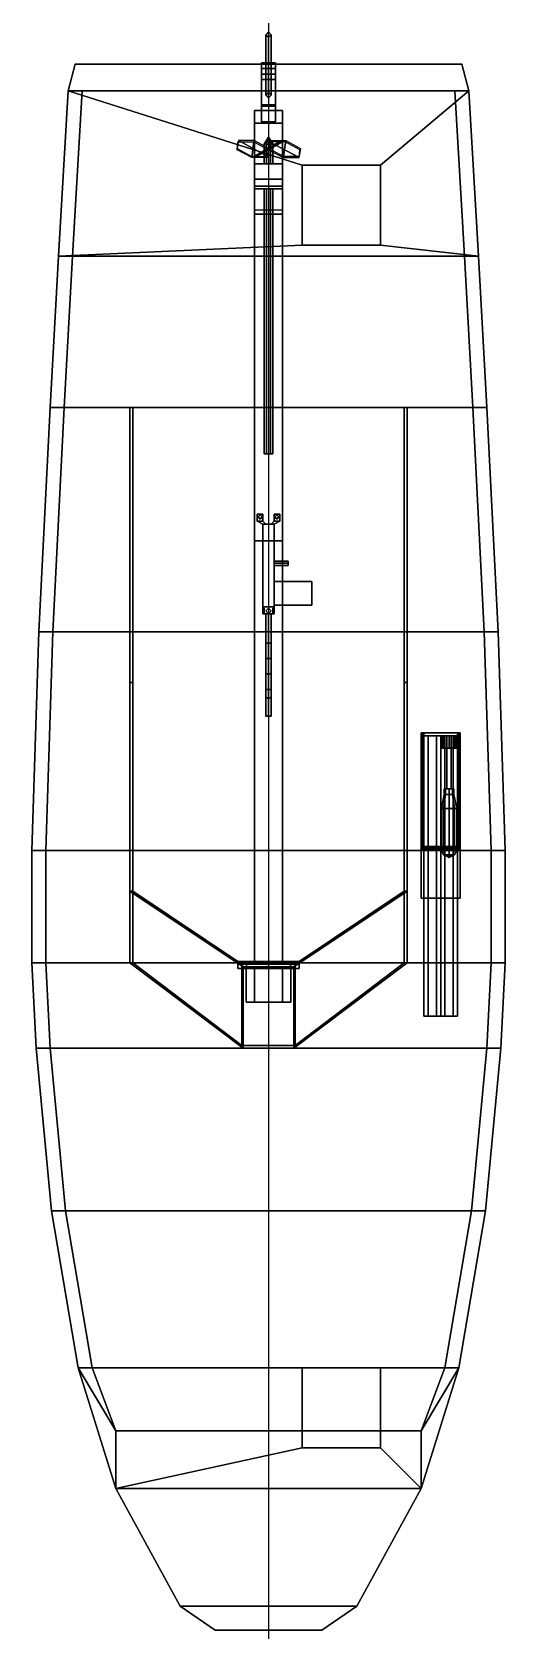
# Model space of a CAD drawing. Header units: millimetres. Extents: x -1.7 to 3, y -5.5 to 21.
# Drawn here: x -1.69 to 1.69, y -5.54 to 5.86 of the extents above.
import ezdxf

# ---------------------------------------------------------------- set-up
doc = ezdxf.new("R2010")
doc.units = ezdxf.units.MM
for name, color, linetype in [('drawing', 9, 'Continuous'), ('gun', 1, 'Continuous'), ('prop', 1, 'Continuous'), ('rocket', 1, 'Continuous'), ('sleeve', 5, 'Continuous'), ('sub_sleeve', 3, 'Continuous'), ('superstructure', 3, 'Continuous'), ('turret', 2, 'Continuous')]:
    doc.layers.add(name, color=color, linetype=linetype)

msp = doc.modelspace()

# ---------------------------------------------------------------- linework, layer by layer
for points in [[(0, 5.43, 1.21), (-0.02, 5.41, 1.21), (-0.02, 5.84, 2.44), (0, 5.86, 2.44)], [(0, 5.86, 2.44), (-0.02, 5.84, 2.44), (0, 5.82, 2.44), (0.02, 5.84, 2.44)], [(-0.02, 5.41, 1.21), (0, 5.39, 1.21), (0, 5.82, 2.44), (-0.02, 5.84, 2.44)], [(0.02, 5.41, 1.21), (0, 5.43, 1.21), (0, 5.86, 2.44), (0.02, 5.84, 2.44)], [(0, 5.39, 1.21), (0.02, 5.41, 1.21), (0.02, 5.84, 2.44), (0, 5.82, 2.44)], [(-1.43, 5.44), (-1.43, 5.44), (-1.43, 5.44, 1.21), (-1.38, 5.63, 1.21)], [(1.38, 5.63, 1.21), (1.43, 5.44), (-1.43, 5.44), (-1.38, 5.63, 1.21)], [(-1.38, 5.63, 1.21), (-1.43, 5.44, 1.21), (1.43, 5.44, 1.21), (1.38, 5.63, 1.21)], [(-0.05, 5.56, -0.58), (-0.05, 5.22, -0.58), (-0.05, 5.22, -0.25), (-0.05, 5.64, -0.25)], [(0.05, 5.64, -0.25), (0.05, 5.56, -0.58), (-0.05, 5.56, -0.58), (-0.05, 5.64, -0.25)], [(-0.05, 5.64, -0.25), (-0.05, 5.33, -0.25), (-0.05, 5.33, -0.15), (-0.05, 5.6, -0.19)], [(0.05, 5.6, -0.19), (0.05, 5.64, -0.25), (-0.05, 5.64, -0.25), (-0.05, 5.6, -0.19)], [(-0.05, 5.6, -0.19), (-0.05, 5.33, -0.15), (0.05, 5.33, -0.15), (0.05, 5.6, -0.19)], [(0.05, 5.22, -0.25), (0.05, 5.22, -0.58), (0.05, 5.56, -0.58), (0.05, 5.64, -0.25)], [(0.05, 5.33, -0.15), (0.05, 5.33, -0.25), (0.05, 5.64, -0.25), (0.05, 5.6, -0.19)], [(1.43, 5.44, 1.21), (1.43, 5.44), (1.43, 5.44), (1.38, 5.63, 1.21)], [(-0.05, 5.52, -0.64), (-0.05, 5.34, -0.71), (-0.05, 5.34, -0.58), (-0.05, 5.56, -0.58)], [(0.05, 5.56, -0.58), (0.05, 5.52, -0.64), (-0.05, 5.52, -0.64), (-0.05, 5.56, -0.58)], [(0.05, 5.52, -0.64), (0.05, 5.34, -0.71), (-0.05, 5.34, -0.71), (-0.05, 5.52, -0.64)], [(0.05, 5.34, -0.58), (0.05, 5.34, -0.71), (0.05, 5.52, -0.64), (0.05, 5.56, -0.58)], [(-1.43, 5.44, 1.21), (-1.43, 5.44), (-1.5, 4.26), (-1.5, 4.26, 1.23)], [(-1.43, 5.44), (-1.33, 5.44, -0.08), (-1.4, 4.26, -0.12), (-1.5, 4.26)], [(0.24, 4.34, 1.229), (0.24, 4.91, 1.219), (-1.43, 5.44, 1.21), (-1.5, 4.26, 1.23)], [(0.8, 4.91, 1.219), (1.43, 5.44, 1.21), (-1.43, 5.44, 1.21), (0.24, 4.91, 1.219)], [(1.43, 5.44), (1.33, 5.44, -0.08), (-1.33, 5.44, -0.08), (-1.43, 5.44)], [(-1.4, 4.26, -0.12), (-1.33, 5.44, -0.08), (1.33, 5.44, -0.08), (1.4, 4.26, -0.12)], [(1.5, 4.26, 1.23), (1.43, 5.44, 1.21), (0.8, 4.91, 1.219), (0.8, 4.34, 1.229)], [(1.4, 4.26, -0.12), (1.33, 5.44, -0.08), (1.43, 5.44), (1.5, 4.26)], [(1.5, 4.26), (1.43, 5.44), (1.43, 5.44, 1.21), (1.5, 4.26, 1.23)], [(-0.1, 5.3, -0.76), (-0.1, 4.56, -0.76), (-0.1, 4.81, -0.68), (-0.1, 5.21, -0.68)], [(0.1, 5.3, -0.76), (0.1, 4.56, -0.76), (-0.1, 4.56, -0.76), (-0.1, 5.3, -0.76)], [(0.1, 5.21, -0.68), (0.1, 5.3, -0.76), (-0.1, 5.3, -0.76), (-0.1, 5.21, -0.68)], [(0.05, 5.34, -0.58), (0.05, 5.22, -0.58), (-0.05, 5.22, -0.58), (-0.05, 5.34, -0.58)], [(-0.05, 5.34, -0.58), (-0.05, 5.34, -0.71), (0.05, 5.34, -0.71), (0.05, 5.34, -0.58)], [(-0.05, 5.33, -0.25), (-0.05, 5.22, -0.25), (0.05, 5.22, -0.25), (0.05, 5.33, -0.25)], [(-0.05, 5.33, -0.15), (-0.05, 5.33, -0.25), (0.05, 5.33, -0.25), (0.05, 5.33, -0.15)], [(0.1, 4.81, -0.68), (0.1, 4.56, -0.76), (0.1, 5.3, -0.76), (0.1, 5.21, -0.68)], [(-0.1, 5.21, -0.68), (-0.1, 4.81, -0.68), (0.1, 4.81, -0.68), (0.1, 5.21, -0.68)], [(-0.05, 5.22, -0.25), (-0.05, 5.22, -0.58), (0.05, 5.22, -0.58), (0.05, 5.22, -0.25)], [(0.1, 4.92, -0.41), (0.1, 4.76, -0.61), (-0.1, 4.76, -0.61), (-0.1, 4.92, -0.41)], [(-0.1, 4.92, -0.41), (-0.1, 4.76, -0.61), (-0.1, 4.74, -0.43), (-0.1, 4.92, -0.32)], [(0.1, 4.92, -0.32), (0.1, 4.92, -0.41), (-0.1, 4.92, -0.41), (-0.1, 4.92, -0.32)], [(-0.1, 4.92, -0.32), (-0.1, 4.74, -0.43), (-0.1, 4.74, -0.28), (-0.1, 4.811, -0.101)], [(0.1, 4.811, -0.101), (0.1, 4.92, -0.32), (-0.1, 4.92, -0.32), (-0.1, 4.811, -0.101)], [(0.1, 4.74, -0.43), (0.1, 4.76, -0.61), (0.1, 4.92, -0.41), (0.1, 4.92, -0.32)], [(0.1, 4.74, -0.28), (0.1, 4.74, -0.43), (0.1, 4.92, -0.32), (0.1, 4.811, -0.101)], [(-0.1, 4.811, -0.101), (-0.1, 4.74, -0.28), (-0.1, 4.588, -0.109), (-0.1, 4.811, -0.101)], [(-0.1, 4.81, -0.68), (-0.1, 4.81, -0.68), (-0.1, 4.56, -0.76), (-0.1, 4.76, -0.61)], [(0.1, 4.76, -0.61), (0.1, 4.81, -0.68), (-0.1, 4.81, -0.68), (-0.1, 4.76, -0.61)], [(0.1, 4.588, -0.109), (0.1, 4.74, -0.28), (0.1, 4.811, -0.101)], [(0.1, 4.56, -0.76), (0.1, 4.81, -0.68), (0.1, 4.81, -0.68), (0.1, 4.76, -0.61)], [(-0.1, 4.76, -0.61), (-0.1, 4.56, -0.76), (-0.1, 4.56, -0.61), (-0.1, 4.74, -0.43)], [(-0.1, 4.74, -0.43), (-0.1, 4.56, -0.61), (0.1, 4.56, -0.61), (0.1, 4.74, -0.43)], [(-0.1, 4.74, -0.28), (-0.1, 4.74, -0.43), (0.1, 4.74, -0.43), (0.1, 4.74, -0.28)], [(-0.1, 4.588, -0.109), (-0.1, 4.74, -0.28), (0.1, 4.74, -0.28), (0.1, 4.588, -0.109)], [(-0.015, 4.74, -0.334), (-0.03, 4.74, -0.36), (-0.03, 2.85, -0.22), (-0.015, 2.85, -0.194)], [(-0.03, 4.74, -0.36), (-0.015, 4.74, -0.386), (-0.015, 2.85, -0.246), (-0.03, 2.85, -0.22)], [(0.015, 4.74, -0.334), (-0.015, 4.74, -0.334), (-0.015, 2.85, -0.194), (0.015, 2.85, -0.194)], [(-0.015, 4.74, -0.386), (0.015, 4.74, -0.386), (0.015, 2.85, -0.246), (-0.015, 2.85, -0.246)], [(0.03, 4.74, -0.36), (0.015, 4.74, -0.334), (0.015, 2.85, -0.194), (0.03, 2.85, -0.22)], [(0.015, 4.74, -0.386), (0.03, 4.74, -0.36), (0.03, 2.85, -0.22), (0.015, 2.85, -0.246)], [(0.1, 4.56, -0.61), (0.1, 4.56, -0.76), (0.1, 4.76, -0.61), (0.1, 4.74, -0.43)], [(-0.1, 4.56, -0.76), (-0.1, -0.78, -0.62), (-0.1, 0.02, -0.57), (-0.1, 4.56, -0.61)], [(0.1, 4.56, -0.76), (0.1, -0.78, -0.62), (-0.1, -0.78, -0.62), (-0.1, 4.56, -0.76)], [(-0.1, 4.56, -0.61), (-0.1, 0.02, -0.57), (-0.1, 1.58, -0.43), (-0.1, 4.56, -0.61)], [(-0.1, 4.56, -0.61), (-0.1, 1.58, -0.43), (-0.1, 2.23, -0.41), (-0.1, 4.56, -0.61)], [(-0.1, 4.56, -0.61), (-0.1, 2.23, -0.41), (0.1, 2.23, -0.41), (0.1, 4.56, -0.61)], [(0.1, 0.02, -0.57), (0.1, -0.78, -0.62), (0.1, 4.56, -0.76), (0.1, 4.56, -0.61)], [(0.1, 1.58, -0.43), (0.1, 0.02, -0.57), (0.1, 4.56, -0.61)], [(0.1, 2.23, -0.41), (0.1, 1.58, -0.43), (0.1, 4.56, -0.61)], [(1.5, 4.26, 1.23), (0.8, 4.34, 1.229), (0.24, 4.34, 1.229), (-1.5, 4.26, 1.23)], [(-1.5, 4.26, 1.23), (-1.56, 3.18, 1.26), (1.56, 3.18, 1.26), (1.5, 4.26, 1.23)], [(-1.5, 4.26), (-1.56, 3.18), (-1.56, 3.18, 1.26), (-1.5, 4.26, 1.23)], [(-1.4, 4.26, -0.12), (-1.46, 3.18, -0.21), (-1.56, 3.18), (-1.5, 4.26)], [(1.4, 4.26, -0.12), (1.46, 3.18, -0.21), (-1.46, 3.18, -0.21), (-1.4, 4.26, -0.12)], [(1.56, 3.18), (1.46, 3.18, -0.21), (1.4, 4.26, -0.12), (1.5, 4.26)], [(1.56, 3.18, 1.26), (1.56, 3.18), (1.5, 4.26), (1.5, 4.26, 1.23)], [(-0.99, 1.58, 1.26), (-0.99, 3.18, 1.26), (-1.56, 3.18, 1.26), (-1.64, 1.58, 1.26)], [(-1.56, 3.18, 1.26), (-1.56, 3.18), (-1.64, 1.58), (-1.64, 1.58, 1.26)], [(-1.56, 3.18), (-1.46, 3.18, -0.21), (-1.54, 1.58, -0.43), (-1.64, 1.58)], [(-1.54, 1.58, -0.43), (-1.46, 3.18, -0.21), (1.46, 3.18, -0.21), (1.54, 1.58, -0.43)], [(1.64, 1.58, 1.26), (1.56, 3.18, 1.26), (0.99, 3.18, 1.26), (0.99, 1.58, 1.26)], [(1.54, 1.58, -0.43), (1.46, 3.18, -0.21), (1.56, 3.18), (1.64, 1.58)], [(1.64, 1.58), (1.56, 3.18), (1.56, 3.18, 1.26), (1.64, 1.58, 1.26)], [(-0.1, 2.23, -0.41), (-0.1, 1.58, -0.43), (-0.1, 2.23, -0.341), (-0.1, 2.23, -0.41)], [(-0.1, 2.23, -0.41), (-0.1, 2.23, -0.341), (0.1, 2.23, -0.341), (0.1, 2.23, -0.41)], [(0.1, 2.23, -0.341), (0.1, 1.58, -0.43), (0.1, 2.23, -0.41)], [(0, 1.75, 0.28), (-0.02, 1.73, 0.28), (-0.02, 1.73, 1.67), (0, 1.75, 1.67)], [(-0.02, 1.73, 0.28), (0, 1.71, 0.28), (0, 1.71, 1.67), (-0.02, 1.73, 1.67)], [(0.02, 1.73, 0.28), (0, 1.75, 0.28), (0, 1.75, 1.67), (0.02, 1.73, 1.67)], [(0, 1.71, 0.28), (0.02, 1.73, 0.28), (0.02, 1.73, 1.67), (0, 1.71, 1.67)], [(-1.64, 1.58, 1.26), (-1.69, 0.02, 1.26), (-0.99, 0.02, 1.26), (-0.99, 1.58, 1.26)], [(-1.64, 1.58), (-1.69, 0.02), (-1.69, 0.02, 1.26), (-1.64, 1.58, 1.26)], [(-1.54, 1.58, -0.43), (-1.59, 0.02, -0.57), (-1.69, 0.02), (-1.64, 1.58)], [(-1.59, 0.02, -0.57), (-1.54, 1.58, -0.43), (1.54, 1.58, -0.43), (1.59, 0.02, -0.57)], [(0.99, 1.58, 1.26), (0.99, 0.02, 1.26), (1.69, 0.02, 1.26), (1.64, 1.58, 1.26)], [(1.69, 0.02), (1.59, 0.02, -0.57), (1.54, 1.58, -0.43), (1.64, 1.58)], [(1.69, 0.02, 1.26), (1.69, 0.02), (1.64, 1.58), (1.64, 1.58, 1.26)], [(-0.99, -0.78, 1.28), (-0.99, 0.02, 1.26), (-1.69, 0.02, 1.26), (-1.69, -0.78, 1.28)], [(-1.69, 0.02, 1.26), (-1.69, 0.02), (-1.69, -0.78), (-1.69, -0.78, 1.28)], [(-1.69, 0.02), (-1.59, 0.02, -0.57), (-1.59, -0.78, -0.62), (-1.69, -0.78)], [(-1.59, -0.78, -0.62), (-1.59, 0.02, -0.57), (1.59, 0.02, -0.57), (1.59, -0.78, -0.62)], [(1.69, -0.78, 1.28), (1.69, 0.02, 1.26), (0.99, 0.02, 1.26), (0.99, -0.78, 1.28)], [(1.59, -0.78, -0.62), (1.59, 0.02, -0.57), (1.69, 0.02), (1.69, -0.78)], [(1.69, -0.78), (1.69, 0.02), (1.69, 0.02, 1.26), (1.69, -0.78, 1.28)], [(-1.69, -0.78, 1.28), (-1.69, -0.78), (-1.66, -1.39), (-1.66, -1.39, 1.3)], [(-0.18, -1.39, 1.3), (-0.99, -0.78, 1.28), (-1.69, -0.78, 1.28), (-1.66, -1.39, 1.3)], [(-1.69, -0.78), (-1.59, -0.78, -0.62), (-1.56, -1.39, -0.62), (-1.66, -1.39)], [(-1.56, -1.39, -0.62), (-1.59, -0.78, -0.62), (1.59, -0.78, -0.62), (1.56, -1.39, -0.62)], [(1.66, -1.39, 1.3), (1.69, -0.78, 1.28), (0.99, -0.78, 1.28), (0.18, -1.39, 1.3)], [(1.56, -1.39, -0.62), (1.59, -0.78, -0.62), (1.69, -0.78), (1.66, -1.39)], [(1.66, -1.39), (1.69, -0.78), (1.69, -0.78, 1.28), (1.66, -1.39, 1.3)], [(-1.66, -1.39, 1.3), (-1.55, -2.55, 1.29), (1.55, -2.55, 1.29), (1.66, -1.39, 1.3)], [(-1.66, -1.39), (-1.55, -2.55), (-1.55, -2.55, 1.29), (-1.66, -1.39, 1.3)], [(-1.56, -1.39, -0.62), (-1.45, -2.55, -0.53), (-1.55, -2.55), (-1.66, -1.39)], [(1.56, -1.39, -0.62), (1.45, -2.55, -0.53), (-1.45, -2.55, -0.53), (-1.56, -1.39, -0.62)], [(1.55, -2.55), (1.45, -2.55, -0.53), (1.56, -1.39, -0.62), (1.66, -1.39)], [(1.55, -2.55, 1.29), (1.55, -2.55), (1.66, -1.39), (1.66, -1.39, 1.3)], [(1.36, -3.67, 1.28), (1.55, -2.55, 1.29), (-1.55, -2.55, 1.29), (-1.36, -3.67, 1.28)], [(-1.55, -2.55, 1.29), (-1.55, -2.55), (-1.36, -3.67), (-1.36, -3.67, 1.28)], [(-1.55, -2.55), (-1.45, -2.55, -0.53), (-1.26, -3.67, -0.23), (-1.36, -3.67)], [(-1.26, -3.67, -0.23), (-1.45, -2.55, -0.53), (1.45, -2.55, -0.53), (1.26, -3.67, -0.23)], [(1.26, -3.67, -0.23), (1.45, -2.55, -0.53), (1.55, -2.55), (1.36, -3.67)], [(1.36, -3.67), (1.55, -2.55), (1.55, -2.55, 1.29), (1.36, -3.67, 1.28)], [(-1.36, -3.67), (-1.09, -4.12), (-1.09, -4.53, 1.27), (-1.36, -3.67, 1.28)], [(-1.26, -3.67, -0.23), (-1.09, -4.12), (-1.09, -4.12), (-1.36, -3.67)], [(-1.36, -3.67, 1.28), (-1.09, -4.53, 1.27), (0.24, -4.24, 1.273), (0.24, -3.67, 1.28)], [(1.26, -3.67, -0.23), (1.09, -4.12), (-1.09, -4.12), (-1.26, -3.67, -0.23)], [(0.8, -3.67, 1.28), (0.8, -4.24, 1.273), (1.09, -4.53, 1.27), (1.36, -3.67, 1.28)], [(1.09, -4.53, 1.27), (1.09, -4.12), (1.36, -3.67), (1.36, -3.67, 1.28)], [(1.09, -4.12), (1.09, -4.12), (1.26, -3.67, -0.23), (1.36, -3.67)], [(1.09, -4.12), (1.09, -4.53, 0.22), (-1.09, -4.53, 0.22), (-1.09, -4.12)], [(-1.09, -4.12), (-1.09, -4.53, 0.22), (-1.09, -4.53, 1.27)], [(1.09, -4.53, 1.27), (1.09, -4.53, 1.27), (1.09, -4.53, 0.22), (1.09, -4.12)], [(0.24, -4.24, 1.273), (-1.09, -4.53, 1.27), (1.09, -4.53, 1.27), (0.8, -4.24, 1.273)], [(-0.63, -5.37, 0.74), (-1.09, -4.53, 0.22), (1.09, -4.53, 0.22), (0.63, -5.37, 0.74)], [(0.63, -5.37, 1.26), (1.09, -4.53, 1.27), (-1.09, -4.53, 1.27), (-0.63, -5.37, 1.26)], [(-1.09, -4.53, 1.27), (-1.09, -4.53, 0.22), (-0.63, -5.37, 0.74), (-0.63, -5.37, 1.26)], [(0.63, -5.37, 0.74), (1.09, -4.53, 0.22), (1.09, -4.53, 1.27), (0.63, -5.37, 1.26)], [(0.63, -5.37, 0.74), (0.38, -5.54, 0.93), (-0.38, -5.54, 0.93), (-0.63, -5.37, 0.74)], [(-0.63, -5.37, 1.26), (-0.38, -5.54, 1.26), (0.38, -5.54, 1.26), (0.63, -5.37, 1.26)], [(-0.63, -5.37, 0.74), (-0.38, -5.54, 0.93), (-0.38, -5.54, 1.26), (-0.63, -5.37, 1.26)], [(0.38, -5.54, 1.26), (0.38, -5.54, 0.93), (0.63, -5.37, 0.74), (0.63, -5.37, 1.26)], [(-0.38, -5.54, 1.26), (-0.38, -5.54, 0.93), (0.38, -5.54, 0.93), (0.38, -5.54, 1.26)]]:
    msp.add_3dface(points)
at = {"layer": 'drawing'}
msp.add_xline((0, 5.6, -3.41), (0, -1), dxfattribs=at)
at = {"layer": 'gun'}
for points in [[(-0.08, 2.42, 1.78), (-0.08, 2.37, 1.78), (-0.08, 2.37, 1.79), (-0.08, 2.42, 1.79)], [(-0.08, 2.37, 1.79), (-0.04, 2.37, 1.79), (-0.04, 2.42, 1.79), (-0.08, 2.42, 1.79)], [(-0.08, 2.42, 1.79), (-0.04, 2.42, 1.79), (-0.04, 2.42, 1.78), (-0.08, 2.42, 1.78)], [(-0.04, 2.42, 1.78), (-0.04, 2.37, 1.78), (-0.08, 2.37, 1.78), (-0.08, 2.42, 1.78)], [(-0.08, 2.37, 1.67), (-0.04, 2.37, 1.67), (-0.04, 2.42, 1.67), (-0.08, 2.42, 1.67)], [(-0.08, 2.42, 1.66), (-0.08, 2.37, 1.66), (-0.08, 2.37, 1.67), (-0.08, 2.42, 1.67)], [(-0.08, 2.42, 1.67), (-0.04, 2.42, 1.67), (-0.04, 2.42, 1.66), (-0.08, 2.42, 1.66)], [(-0.04, 2.42, 1.66), (-0.04, 2.37, 1.66), (-0.08, 2.37, 1.66), (-0.08, 2.42, 1.66)], [(-0.06, 2.415, 1.67), (-0.075, 2.4, 1.67), (-0.075, 2.4, 1.78), (-0.06, 2.415, 1.78)], [(-0.075, 2.4, 1.67), (-0.06, 2.385, 1.67), (-0.06, 2.385, 1.78), (-0.075, 2.4, 1.78)], [(-0.045, 2.4, 1.67), (-0.06, 2.415, 1.67), (-0.06, 2.415, 1.78), (-0.045, 2.4, 1.78)], [(-0.06, 2.385, 1.67), (-0.045, 2.4, 1.67), (-0.045, 2.4, 1.78), (-0.06, 2.385, 1.78)], [(-0.04, 2.42, 1.79), (-0.04, 2.37, 1.79), (-0.04, 2.37, 1.78), (-0.04, 2.42, 1.78)], [(-0.04, 2.42, 1.67), (-0.04, 2.37, 1.67), (-0.04, 2.37, 1.66), (-0.04, 2.42, 1.66)], [(0.04, 2.37, 1.79), (0.08, 2.37, 1.79), (0.08, 2.42, 1.79), (0.04, 2.42, 1.79)], [(0.04, 2.42, 1.79), (0.08, 2.42, 1.79), (0.08, 2.42, 1.78), (0.04, 2.42, 1.78)], [(0.08, 2.42, 1.78), (0.08, 2.37, 1.78), (0.04, 2.37, 1.78), (0.04, 2.42, 1.78)], [(0.04, 2.42, 1.78), (0.04, 2.37, 1.78), (0.04, 2.37, 1.79), (0.04, 2.42, 1.79)], [(0.04, 2.42, 1.66), (0.04, 2.37, 1.66), (0.04, 2.37, 1.67), (0.04, 2.42, 1.67)], [(0.04, 2.37, 1.67), (0.08, 2.37, 1.67), (0.08, 2.42, 1.67), (0.04, 2.42, 1.67)], [(0.04, 2.42, 1.67), (0.08, 2.42, 1.67), (0.08, 2.42, 1.66), (0.04, 2.42, 1.66)], [(0.08, 2.42, 1.66), (0.08, 2.37, 1.66), (0.04, 2.37, 1.66), (0.04, 2.42, 1.66)], [(0.06, 2.415, 1.67), (0.045, 2.4, 1.67), (0.045, 2.4, 1.78), (0.06, 2.415, 1.78)], [(0.045, 2.4, 1.67), (0.06, 2.385, 1.67), (0.06, 2.385, 1.78), (0.045, 2.4, 1.78)], [(0.075, 2.4, 1.67), (0.06, 2.415, 1.67), (0.06, 2.415, 1.78), (0.075, 2.4, 1.78)], [(0.06, 2.385, 1.67), (0.075, 2.4, 1.67), (0.075, 2.4, 1.78), (0.06, 2.385, 1.78)], [(0.08, 2.42, 1.79), (0.08, 2.37, 1.79), (0.08, 2.37, 1.78), (0.08, 2.42, 1.78)], [(0.08, 2.42, 1.67), (0.08, 2.37, 1.67), (0.08, 2.37, 1.66), (0.08, 2.42, 1.66)], [(-0.08, 2.37, 1.78), (-0.04, 2.35, 1.78), (-0.04, 2.35, 1.79), (-0.08, 2.37, 1.79)], [(-0.04, 2.35, 1.79), (-0.02, 2.35, 1.79), (-0.04, 2.37, 1.79), (-0.08, 2.37, 1.79)], [(-0.04, 2.37, 1.78), (-0.02, 2.35, 1.78), (-0.04, 2.35, 1.78), (-0.08, 2.37, 1.78)], [(-0.04, 2.35, 1.67), (-0.02, 2.35, 1.67), (-0.04, 2.37, 1.67), (-0.08, 2.37, 1.67)], [(-0.08, 2.37, 1.66), (-0.04, 2.35, 1.66), (-0.04, 2.35, 1.67), (-0.08, 2.37, 1.67)], [(-0.04, 2.37, 1.66), (-0.02, 2.35, 1.66), (-0.04, 2.35, 1.66), (-0.08, 2.37, 1.66)], [(-0.04, 2.37, 1.79), (-0.02, 2.35, 1.79), (-0.02, 2.35, 1.78), (-0.04, 2.37, 1.78)], [(-0.04, 2.37, 1.67), (-0.02, 2.35, 1.67), (-0.02, 2.35, 1.66), (-0.04, 2.37, 1.66)], [(0.04, 2.35, 1.66), (0.04, 1.76, 1.66), (-0.04, 1.76, 1.66), (-0.04, 2.35, 1.66)], [(-0.04, 1.76, 1.79), (0.04, 1.76, 1.79), (0.04, 2.35, 1.79), (-0.04, 2.35, 1.79)], [(-0.04, 2.35, 1.79), (0.04, 2.35, 1.79), (0.04, 2.35, 1.66), (-0.04, 2.35, 1.66)], [(-0.04, 2.35, 1.66), (-0.04, 1.76, 1.66), (-0.04, 1.76, 1.79), (-0.04, 2.35, 1.79)], [(0.04, 2.35, 1.78), (0.02, 2.35, 1.78), (0.04, 2.37, 1.78), (0.08, 2.37, 1.78)], [(0.04, 2.37, 1.79), (0.02, 2.35, 1.79), (0.04, 2.35, 1.79), (0.08, 2.37, 1.79)], [(0.04, 2.37, 1.78), (0.02, 2.35, 1.78), (0.02, 2.35, 1.79), (0.04, 2.37, 1.79)], [(0.04, 2.37, 1.67), (0.02, 2.35, 1.67), (0.04, 2.35, 1.67), (0.08, 2.37, 1.67)], [(0.04, 2.37, 1.66), (0.02, 2.35, 1.66), (0.02, 2.35, 1.67), (0.04, 2.37, 1.67)], [(0.04, 2.35, 1.66), (0.02, 2.35, 1.66), (0.04, 2.37, 1.66), (0.08, 2.37, 1.66)], [(0.08, 2.37, 1.79), (0.04, 2.35, 1.79), (0.04, 2.35, 1.78), (0.08, 2.37, 1.78)], [(0.08, 2.37, 1.67), (0.04, 2.35, 1.67), (0.04, 2.35, 1.66), (0.08, 2.37, 1.66)], [(0.04, 2.35, 1.79), (0.04, 1.76, 1.79), (0.04, 1.76, 1.66), (0.04, 2.35, 1.66)], [(0.14, 2.07, 1.785), (0.14, 2.085, 1.77), (0.04, 2.085, 1.77), (0.04, 2.07, 1.785)], [(0.14, 2.085, 1.77), (0.14, 2.07, 1.755), (0.04, 2.07, 1.755), (0.04, 2.085, 1.77)], [(0.14, 2.055, 1.77), (0.14, 2.07, 1.785), (0.04, 2.07, 1.785), (0.04, 2.055, 1.77)], [(0.14, 2.07, 1.755), (0.14, 2.055, 1.77), (0.04, 2.055, 1.77), (0.04, 2.07, 1.755)], [(0.14, 2.055, 1.77), (0.14, 2.07, 1.755), (0.14, 2.085, 1.77), (0.14, 2.07, 1.785)], [(0.04, 1.94, 1.48), (0.04, 1.77, 1.48), (0.04, 1.77, 1.81), (0.04, 1.94, 1.81)], [(0.31, 1.94, 1.81), (0.31, 1.94, 1.48), (0.04, 1.94, 1.48), (0.04, 1.94, 1.81)], [(0.31, 1.94, 1.48), (0.31, 1.77, 1.48), (0.04, 1.77, 1.48), (0.04, 1.94, 1.48)], [(0.04, 1.94, 1.81), (0.04, 1.77, 1.81), (0.31, 1.77, 1.81), (0.31, 1.94, 1.81)], [(0.31, 1.77, 1.81), (0.31, 1.77, 1.48), (0.31, 1.94, 1.48), (0.31, 1.94, 1.81)], [(-0.04, 1.76, 1.66), (0.04, 1.76, 1.66), (0.04, 1.76, 1.79), (-0.04, 1.76, 1.79)], [(-0.04, 1.76, 1.68), (-0.04, 1.71, 1.68), (-0.04, 1.71, 1.76), (-0.04, 1.76, 1.76)], [(0.04, 1.76, 1.68), (0.04, 1.71, 1.68), (-0.04, 1.71, 1.68), (-0.04, 1.76, 1.68)], [(-0.04, 1.71, 1.76), (0.04, 1.71, 1.76), (0.04, 1.76, 1.76), (-0.04, 1.76, 1.76)], [(-0.04, 1.75, 1.68), (-0.03, 1.75, 1.68), (-0.03, 1.73, 1.65), (-0.04, 1.73, 1.65)], [(-0.04, 1.73, 1.65), (-0.04, 1.71, 1.65), (-0.04, 1.71, 1.68), (-0.04, 1.75, 1.68)], [(-0.03, 1.73, 1.65), (-0.03, 1.71, 1.65), (-0.04, 1.71, 1.65), (-0.04, 1.73, 1.65)], [(-0.04, 1.71, 1.68), (0.04, 1.71, 1.68), (0.04, 1.71, 1.76), (-0.04, 1.71, 1.76)], [(-0.04, 1.71, 1.65), (-0.03, 1.71, 1.65), (-0.03, 1.71, 1.68), (-0.04, 1.71, 1.68)], [(-0.03, 1.75, 1.68), (-0.03, 1.71, 1.68), (-0.03, 1.71, 1.65), (-0.03, 1.73, 1.65)], [(0, 1.71, 1.74), (-0.02, 1.71, 1.72), (-0.02, 1.5, 1.72), (0, 1.5, 1.74)], [(-0.02, 1.71, 1.72), (0, 1.71, 1.7), (0, 1.5, 1.7), (-0.02, 1.5, 1.72)], [(0, 1.71, 1.7), (0.02, 1.71, 1.72), (0.02, 1.5, 1.72), (0, 1.5, 1.7)], [(0.02, 1.71, 1.72), (0, 1.71, 1.74), (0, 1.5, 1.74), (0.02, 1.5, 1.72)], [(0.03, 1.75, 1.68), (0.04, 1.75, 1.68), (0.04, 1.73, 1.65), (0.03, 1.73, 1.65)], [(0.03, 1.73, 1.65), (0.03, 1.71, 1.65), (0.03, 1.71, 1.68), (0.03, 1.75, 1.68)], [(0.04, 1.73, 1.65), (0.04, 1.71, 1.65), (0.03, 1.71, 1.65), (0.03, 1.73, 1.65)], [(0.03, 1.71, 1.65), (0.04, 1.71, 1.65), (0.04, 1.71, 1.68), (0.03, 1.71, 1.68)], [(0.04, 1.77, 1.81), (0.04, 1.77, 1.48), (0.31, 1.77, 1.48), (0.31, 1.77, 1.81)], [(0.04, 1.76, 1.76), (0.04, 1.71, 1.76), (0.04, 1.71, 1.68), (0.04, 1.76, 1.68)], [(0.04, 1.75, 1.68), (0.04, 1.71, 1.68), (0.04, 1.71, 1.65), (0.04, 1.73, 1.65)], [(0, 1.5, 1.74), (-0.02, 1.5, 1.72), (-0.02, 1.39, 1.72), (0, 1.39, 1.74)], [(-0.02, 1.5, 1.72), (0, 1.5, 1.7), (0, 1.39, 1.7), (-0.02, 1.39, 1.72)], [(0, 1.5, 1.7), (0.02, 1.5, 1.72), (0.02, 1.39, 1.72), (0, 1.39, 1.7)], [(0.02, 1.5, 1.72), (0, 1.5, 1.74), (0, 1.39, 1.74), (0.02, 1.39, 1.72)], [(0, 1.39, 1.74), (-0.02, 1.39, 1.72), (-0.02, 1.28, 1.72), (0, 1.28, 1.74)], [(-0.02, 1.39, 1.72), (0, 1.39, 1.7), (0, 1.28, 1.7), (-0.02, 1.28, 1.72)], [(0, 1.39, 1.7), (0.02, 1.39, 1.72), (0.02, 1.28, 1.72), (0, 1.28, 1.7)], [(0.02, 1.39, 1.72), (0, 1.39, 1.74), (0, 1.28, 1.74), (0.02, 1.28, 1.72)], [(0, 1.28, 1.74), (-0.02, 1.28, 1.72), (-0.02, 1.17, 1.72), (0, 1.17, 1.74)], [(-0.02, 1.28, 1.72), (0, 1.28, 1.7), (0, 1.17, 1.7), (-0.02, 1.17, 1.72)], [(0, 1.28, 1.7), (0.02, 1.28, 1.72), (0.02, 1.17, 1.72), (0, 1.17, 1.7)], [(0.02, 1.28, 1.72), (0, 1.28, 1.74), (0, 1.17, 1.74), (0.02, 1.17, 1.72)], [(0, 1.17, 1.74), (-0.02, 1.17, 1.72), (-0.02, 1.11, 1.72), (0, 1.11, 1.74)], [(-0.02, 1.17, 1.72), (0, 1.17, 1.7), (0, 1.11, 1.7), (-0.02, 1.11, 1.72)], [(0, 1.17, 1.7), (0.02, 1.17, 1.72), (0.02, 1.11, 1.72), (0, 1.11, 1.7)], [(0.02, 1.17, 1.72), (0, 1.17, 1.74), (0, 1.11, 1.74), (0.02, 1.11, 1.72)], [(0, 1.11, 1.74), (-0.02, 1.11, 1.72), (-0.02, 0.98, 1.72), (0, 0.98, 1.74)], [(-0.02, 1.11, 1.72), (0, 1.11, 1.7), (0, 0.98, 1.7), (-0.02, 0.98, 1.72)], [(0, 1.11, 1.7), (0.02, 1.11, 1.72), (0.02, 0.98, 1.72), (0, 0.98, 1.7)], [(0.02, 1.11, 1.72), (0, 1.11, 1.74), (0, 0.98, 1.74), (0.02, 0.98, 1.72)], [(0, 0.98, 1.74), (-0.02, 0.98, 1.72), (0, 0.98, 1.7), (0.02, 0.98, 1.72)]]:
    msp.add_3dface(points, dxfattribs=at)
at = {"layer": 'prop'}
for points in [[(-0.105, 5.076, -0.412), (-0.12, 4.964, -0.178), (-0.225, 5.02, -0.23), (-0.218, 5.076, -0.347)], [(-0.005, 4.972, -0.239), (-0.215, 5.085, -0.343), (-0.223, 5.029, -0.226), (-0.118, 4.972, -0.174)], [(0.002, 5.029, -0.356), (-0.103, 5.085, -0.408), (-0.215, 5.085, -0.343), (-0.005, 4.972, -0.239)], [(0, 5.02, -0.36), (-0.008, 4.964, -0.243), (-0.12, 4.964, -0.178), (-0.105, 5.076, -0.412)], [(-0.102, 4.972, -0.425), (0.093, 5.085, -0.555), (-0.005, 5.029, -0.62), (-0.102, 4.972, -0.555)], [(-0.005, 5.029, -0.36), (0.093, 5.085, -0.425), (0.093, 5.085, -0.555), (-0.102, 4.972, -0.425)], [(0, 5.02, -0.36), (-0.098, 4.964, -0.425), (-0.098, 4.964, -0.555), (0.098, 5.076, -0.425)], [(0.098, 5.076, -0.425), (-0.098, 4.964, -0.555), (0, 5.02, -0.62), (0.098, 5.076, -0.555)], [(-0.015, 5.06, -0.386), (-0.03, 5.06, -0.36), (0, 5.11, -0.36)], [(-0.03, 5.06, -0.36), (-0.015, 5.06, -0.334), (0, 5.11, -0.36)], [(-0.015, 5.06, -0.334), (-0.03, 5.06, -0.36), (-0.03, 4.92, -0.36), (-0.015, 4.92, -0.334)], [(-0.03, 5.06, -0.36), (-0.015, 5.06, -0.386), (-0.015, 4.92, -0.386), (-0.03, 4.92, -0.36)], [(0.015, 5.06, -0.386), (-0.015, 5.06, -0.386), (0, 5.11, -0.36)], [(-0.015, 5.06, -0.334), (0.015, 5.06, -0.334), (0, 5.11, -0.36)], [(0.015, 5.06, -0.334), (-0.015, 5.06, -0.334), (-0.015, 4.92, -0.334), (0.015, 4.92, -0.334)], [(-0.015, 5.06, -0.386), (0.015, 5.06, -0.386), (0.015, 4.92, -0.386), (-0.015, 4.92, -0.386)], [(0.03, 5.06, -0.36), (0.015, 5.06, -0.386), (0, 5.11, -0.36)], [(0.015, 5.06, -0.334), (0.03, 5.06, -0.36), (0, 5.11, -0.36)], [(0, 5.02, -0.36), (0.105, 4.964, -0.412), (0.218, 4.964, -0.347), (0.008, 5.076, -0.243)], [(0.002, 5.029, -0.364), (0.01, 5.085, -0.247), (0.123, 5.085, -0.182), (0.108, 4.972, -0.416)], [(0.008, 5.076, -0.243), (0.218, 4.964, -0.347), (0.225, 5.02, -0.23), (0.12, 5.076, -0.178)], [(0.03, 5.06, -0.36), (0.015, 5.06, -0.334), (0.015, 4.92, -0.334), (0.03, 4.92, -0.36)], [(0.015, 5.06, -0.386), (0.03, 5.06, -0.36), (0.03, 4.92, -0.36), (0.015, 4.92, -0.386)], [(0.108, 4.972, -0.416), (0.123, 5.085, -0.182), (0.228, 5.029, -0.234), (0.22, 4.972, -0.351)]]:
    msp.add_3dface(points, dxfattribs=at)
at = {"layer": 'rocket'}
for points in [[(1.251, 0.84, 1.409), (1.235, 0.84, 1.37), (1.235, 0.75, 1.37), (1.251, 0.75, 1.409)], [(1.235, 0.84, 1.37), (1.251, 0.84, 1.331), (1.251, 0.75, 1.331), (1.235, 0.75, 1.37)], [(1.24, 0.84, 1.37), (1.255, 0.84, 1.405), (1.255, 0.75, 1.405), (1.24, 0.75, 1.37)], [(1.255, 0.84, 1.335), (1.24, 0.84, 1.37), (1.24, 0.75, 1.37), (1.255, 0.75, 1.335)], [(1.29, 0.84, 1.425), (1.251, 0.84, 1.409), (1.251, 0.75, 1.409), (1.29, 0.75, 1.425)], [(1.251, 0.84, 1.331), (1.29, 0.84, 1.315), (1.29, 0.75, 1.315), (1.251, 0.75, 1.331)], [(1.255, 0.84, 1.405), (1.29, 0.84, 1.42), (1.29, 0.75, 1.42), (1.255, 0.75, 1.405)], [(1.29, 0.84, 1.32), (1.255, 0.84, 1.335), (1.255, 0.75, 1.335), (1.29, 0.75, 1.32)], [(1.275, 0.84, 1.396), (1.26, 0.84, 1.37), (1.26, 0.46, 1.37), (1.275, 0.46, 1.396)], [(1.26, 0.84, 1.37), (1.275, 0.84, 1.344), (1.275, 0.46, 1.344), (1.26, 0.46, 1.37)], [(1.32, 0.84, 1.37), (1.26, 0.84, 1.37), (1.275, 0.84, 1.396), (1.305, 0.84, 1.396)], [(1.305, 0.84, 1.344), (1.275, 0.84, 1.344), (1.26, 0.84, 1.37), (1.32, 0.84, 1.37)], [(1.305, 0.84, 1.396), (1.275, 0.84, 1.396), (1.275, 0.46, 1.396), (1.305, 0.46, 1.396)], [(1.275, 0.84, 1.344), (1.305, 0.84, 1.344), (1.305, 0.46, 1.344), (1.275, 0.46, 1.344)], [(1.329, 0.84, 1.409), (1.29, 0.84, 1.425), (1.29, 0.75, 1.425), (1.329, 0.75, 1.409)], [(1.29, 0.84, 1.315), (1.329, 0.84, 1.331), (1.329, 0.75, 1.331), (1.29, 0.75, 1.315)], [(1.29, 0.84, 1.42), (1.325, 0.84, 1.405), (1.325, 0.75, 1.405), (1.29, 0.75, 1.42)], [(1.325, 0.84, 1.335), (1.29, 0.84, 1.32), (1.29, 0.75, 1.32), (1.325, 0.75, 1.335)], [(1.32, 0.84, 1.37), (1.305, 0.84, 1.396), (1.305, 0.46, 1.396), (1.32, 0.46, 1.37)], [(1.305, 0.84, 1.344), (1.32, 0.84, 1.37), (1.32, 0.46, 1.37), (1.305, 0.46, 1.344)], [(1.325, 0.84, 1.405), (1.34, 0.84, 1.37), (1.34, 0.75, 1.37), (1.325, 0.75, 1.405)], [(1.34, 0.84, 1.37), (1.325, 0.84, 1.335), (1.325, 0.75, 1.335), (1.34, 0.75, 1.37)], [(1.345, 0.84, 1.37), (1.329, 0.84, 1.409), (1.329, 0.75, 1.409), (1.345, 0.75, 1.37)], [(1.329, 0.84, 1.331), (1.345, 0.84, 1.37), (1.345, 0.75, 1.37), (1.329, 0.75, 1.331)], [(1.265, 0.46, 1.395), (1.255, 0.46, 1.37), (1.255, 0.42, 1.37), (1.265, 0.42, 1.395)], [(1.255, 0.46, 1.37), (1.265, 0.46, 1.345), (1.265, 0.42, 1.345), (1.255, 0.42, 1.37)], [(1.29, 0.46, 1.405), (1.265, 0.46, 1.395), (1.265, 0.42, 1.395), (1.29, 0.42, 1.405)], [(1.265, 0.46, 1.345), (1.29, 0.46, 1.335), (1.29, 0.42, 1.335), (1.265, 0.42, 1.345)], [(1.315, 0.46, 1.395), (1.29, 0.46, 1.405), (1.29, 0.42, 1.405), (1.315, 0.42, 1.395)], [(1.29, 0.46, 1.335), (1.315, 0.46, 1.345), (1.315, 0.42, 1.345), (1.29, 0.42, 1.335)], [(1.325, 0.46, 1.37), (1.315, 0.46, 1.395), (1.315, 0.42, 1.395), (1.325, 0.42, 1.37)], [(1.315, 0.46, 1.345), (1.325, 0.46, 1.37), (1.325, 0.42, 1.37), (1.315, 0.42, 1.345)], [(1.251, 0.32, 1.331), (1.235, 0.32, 1.37), (1.255, 0.42, 1.37), (1.265, 0.42, 1.345)], [(1.235, 0.32, 1.37), (1.251, 0.32, 1.409), (1.265, 0.42, 1.395), (1.255, 0.42, 1.37)], [(1.29, 0.32, 1.315), (1.251, 0.32, 1.331), (1.265, 0.42, 1.345), (1.29, 0.42, 1.335)], [(1.251, 0.32, 1.409), (1.29, 0.32, 1.425), (1.29, 0.42, 1.405), (1.265, 0.42, 1.395)], [(1.329, 0.32, 1.331), (1.29, 0.32, 1.315), (1.29, 0.42, 1.335), (1.315, 0.42, 1.345)], [(1.29, 0.32, 1.425), (1.329, 0.32, 1.409), (1.315, 0.42, 1.395), (1.29, 0.42, 1.405)], [(1.345, 0.32, 1.37), (1.329, 0.32, 1.331), (1.315, 0.42, 1.345), (1.325, 0.42, 1.37)], [(1.329, 0.32, 1.409), (1.345, 0.32, 1.37), (1.325, 0.42, 1.37), (1.315, 0.42, 1.395)], [(1.251, 0.32, 1.409), (1.235, 0.32, 1.37), (1.235, 0.02, 1.37), (1.251, 0.02, 1.409)], [(1.235, 0.32, 1.37), (1.251, 0.32, 1.331), (1.251, 0.02, 1.331), (1.235, 0.02, 1.37)], [(1.29, 0.32, 1.425), (1.251, 0.32, 1.409), (1.251, 0.02, 1.409), (1.29, 0.02, 1.425)], [(1.251, 0.32, 1.331), (1.29, 0.32, 1.315), (1.29, 0.02, 1.315), (1.251, 0.02, 1.331)], [(1.329, 0.32, 1.409), (1.29, 0.32, 1.425), (1.29, 0.02, 1.425), (1.329, 0.02, 1.409)], [(1.29, 0.32, 1.315), (1.329, 0.32, 1.331), (1.329, 0.02, 1.331), (1.29, 0.02, 1.315)], [(1.345, 0.32, 1.37), (1.329, 0.32, 1.409), (1.329, 0.02, 1.409), (1.345, 0.02, 1.37)], [(1.329, 0.32, 1.331), (1.345, 0.32, 1.37), (1.345, 0.02, 1.37), (1.329, 0.02, 1.331)], [(1.251, -0.01, 1.37), (1.235, 0.02, 1.37), (1.251, 0.02, 1.331), (1.262, -0.01, 1.343)], [(1.262, -0.01, 1.397), (1.251, 0.02, 1.409), (1.235, 0.02, 1.37), (1.251, -0.01, 1.37)], [(1.262, -0.01, 1.343), (1.251, 0.02, 1.331), (1.29, 0.02, 1.315), (1.29, -0.01, 1.331)], [(1.29, -0.01, 1.409), (1.29, 0.02, 1.425), (1.251, 0.02, 1.409), (1.262, -0.01, 1.397)], [(1.29, -0.01, 1.331), (1.29, 0.02, 1.315), (1.329, 0.02, 1.331), (1.317, -0.01, 1.343)], [(1.317, -0.01, 1.397), (1.329, 0.02, 1.409), (1.29, 0.02, 1.425), (1.29, -0.01, 1.409)], [(1.317, -0.01, 1.343), (1.329, 0.02, 1.331), (1.345, 0.02, 1.37), (1.329, -0.01, 1.37)], [(1.329, -0.01, 1.37), (1.345, 0.02, 1.37), (1.329, 0.02, 1.409), (1.317, -0.01, 1.397)], [(1.29, -0.03, 1.37), (1.251, -0.01, 1.37), (1.262, -0.01, 1.343), (1.29, -0.03, 1.37)], [(1.29, -0.03, 1.37), (1.262, -0.01, 1.397), (1.251, -0.01, 1.37), (1.29, -0.03, 1.37)], [(1.29, -0.03, 1.37), (1.262, -0.01, 1.343), (1.29, -0.01, 1.331), (1.29, -0.03, 1.37)], [(1.29, -0.03, 1.37), (1.29, -0.01, 1.409), (1.262, -0.01, 1.397), (1.29, -0.03, 1.37)], [(1.29, -0.03, 1.37), (1.29, -0.01, 1.331), (1.317, -0.01, 1.343), (1.29, -0.03, 1.37)], [(1.29, -0.03, 1.37), (1.317, -0.01, 1.343), (1.329, -0.01, 1.37), (1.29, -0.03, 1.37)], [(1.29, -0.03, 1.37), (1.329, -0.01, 1.37), (1.317, -0.01, 1.397), (1.29, -0.03, 1.37)], [(1.29, -0.03, 1.37), (1.317, -0.01, 1.397), (1.29, -0.01, 1.409), (1.29, -0.03, 1.37)]]:
    msp.add_3dface(points, dxfattribs=at)
at = {"layer": 'sleeve'}
for points in [[(1.14, 0.84, 1.29), (1.14, -1.16, 1.29), (1.11, -1.16, 1.32), (1.11, 0.84, 1.32)], [(1.11, 0.84, 1.32), (1.11, -1.16, 1.32), (1.11, -1.16, 1.34), (1.11, 0.84, 1.34)], [(1.11, 0.84, 1.34), (1.11, -1.16, 1.34), (1.14, -1.16, 1.31), (1.14, 0.84, 1.31)], [(1.2, 0.84, 1.29), (1.2, -1.16, 1.29), (1.14, -1.16, 1.29), (1.14, 0.84, 1.29)], [(1.14, 0.84, 1.31), (1.14, -1.16, 1.31), (1.2, -1.16, 1.31), (1.2, 0.84, 1.31)], [(1.23, 0.84, 1.32), (1.23, -1.16, 1.32), (1.2, -1.16, 1.29), (1.2, 0.84, 1.29)], [(1.2, 0.84, 1.31), (1.2, -1.16, 1.31), (1.23, -1.16, 1.34), (1.23, 0.84, 1.34)], [(1.26, 0.84, 1.29), (1.26, -1.16, 1.29), (1.23, -1.16, 1.32), (1.23, 0.84, 1.32)], [(1.23, 0.84, 1.34), (1.23, -1.16, 1.34), (1.26, -1.16, 1.31), (1.26, 0.84, 1.31)], [(1.32, 0.84, 1.29), (1.32, -1.16, 1.29), (1.26, -1.16, 1.29), (1.26, 0.84, 1.29)], [(1.26, 0.84, 1.31), (1.26, -1.16, 1.31), (1.32, -1.16, 1.31), (1.32, 0.84, 1.31)], [(1.35, 0.84, 1.32), (1.35, -1.16, 1.32), (1.32, -1.16, 1.29), (1.32, 0.84, 1.29)], [(1.32, 0.84, 1.31), (1.32, -1.16, 1.31), (1.35, -1.16, 1.34), (1.35, 0.84, 1.34)], [(1.35, -1.16, 1.34), (1.35, -1.16, 1.32), (1.35, 0.84, 1.32), (1.35, 0.84, 1.34)], [(1.11, -1.16, 1.34), (1.11, -1.16, 1.32), (1.14, -1.16, 1.29), (1.14, -1.16, 1.31)], [(1.14, -1.16, 1.31), (1.14, -1.16, 1.29), (1.2, -1.16, 1.29), (1.2, -1.16, 1.31)], [(1.2, -1.16, 1.31), (1.2, -1.16, 1.29), (1.23, -1.16, 1.32), (1.23, -1.16, 1.34)], [(1.23, -1.16, 1.34), (1.23, -1.16, 1.32), (1.26, -1.16, 1.29), (1.26, -1.16, 1.31)], [(1.26, -1.16, 1.31), (1.26, -1.16, 1.29), (1.32, -1.16, 1.29), (1.32, -1.16, 1.31)], [(1.32, -1.16, 1.31), (1.32, -1.16, 1.29), (1.35, -1.16, 1.32), (1.35, -1.16, 1.34)]]:
    msp.add_3dface(points, dxfattribs=at)
at = {"layer": 'sub_sleeve'}
for points in [[(1.09, 0.04, 1.69), (1.1, 0.04, 1.7), (1.1, 0.85, 1.7), (1.09, 0.85, 1.69)], [(1.1, 0.04, 1.68), (1.09, 0.04, 1.69), (1.09, 0.85, 1.69), (1.1, 0.85, 1.68)], [(1.1, 0.04, 1.7), (1.11, 0.04, 1.69), (1.11, 0.85, 1.69), (1.1, 0.85, 1.7)], [(1.11, 0.04, 1.69), (1.1, 0.04, 1.68), (1.1, 0.85, 1.68), (1.11, 0.85, 1.69)], [(1.35, 0.04, 1.69), (1.36, 0.04, 1.7), (1.36, 0.85, 1.7), (1.35, 0.85, 1.69)], [(1.36, 0.04, 1.68), (1.35, 0.04, 1.69), (1.35, 0.85, 1.69), (1.36, 0.85, 1.68)], [(1.36, 0.04, 1.7), (1.37, 0.04, 1.69), (1.37, 0.85, 1.69), (1.36, 0.85, 1.7)], [(1.37, 0.04, 1.69), (1.36, 0.04, 1.68), (1.36, 0.85, 1.68), (1.37, 0.85, 1.69)], [(1.1, 0.05, 1.31), (1.09, 0.04, 1.31), (1.09, 0.04, 2.05), (1.1, 0.05, 2.04)], [(1.37, 0.04, 2.05), (1.36, 0.05, 2.04), (1.1, 0.05, 2.04), (1.09, 0.04, 2.05)], [(1.09, 0.04, 1.31), (1.1, 0.03, 1.31), (1.1, 0.03, 2.04), (1.09, 0.04, 2.05)], [(1.36, 0.03, 2.04), (1.37, 0.04, 2.05), (1.09, 0.04, 2.05), (1.1, 0.03, 2.04)], [(1.11, 0.04, 1.31), (1.1, 0.05, 1.31), (1.1, 0.05, 2.04), (1.11, 0.04, 2.03)], [(1.36, 0.05, 2.04), (1.35, 0.04, 2.03), (1.11, 0.04, 2.03), (1.1, 0.05, 2.04)], [(1.1, 0.03, 1.31), (1.11, 0.04, 1.31), (1.11, 0.04, 2.03), (1.1, 0.03, 2.04)], [(1.35, 0.04, 2.03), (1.36, 0.03, 2.04), (1.1, 0.03, 2.04), (1.11, 0.04, 2.03)], [(1.36, 0.05, 1.31), (1.35, 0.04, 1.31), (1.35, 0.04, 2.03), (1.36, 0.05, 2.04)], [(1.35, 0.04, 1.31), (1.36, 0.03, 1.31), (1.36, 0.03, 2.04), (1.35, 0.04, 2.03)], [(1.37, 0.04, 1.31), (1.36, 0.05, 1.31), (1.36, 0.05, 2.04), (1.37, 0.04, 2.05)], [(1.36, 0.03, 1.31), (1.37, 0.04, 1.31), (1.37, 0.04, 2.05), (1.36, 0.03, 2.04)]]:
    msp.add_3dface(points, dxfattribs=at)
at = {"layer": 'superstructure'}
for points in [[(0.24, 4.91, 1.219), (0.24, 4.34, 1.229), (0.24, 4.34, 1.26), (0.24, 4.91, 1.26)], [(0.8, 4.91, 1.26), (0.8, 4.91, 1.219), (0.24, 4.91, 1.219), (0.24, 4.91, 1.26)], [(0.24, 4.91, 1.26), (0.24, 4.34, 1.26), (0.8, 4.34, 1.26), (0.8, 4.91, 1.26)], [(0.8, 4.34, 1.26), (0.8, 4.34, 1.229), (0.8, 4.91, 1.219), (0.8, 4.91, 1.26)], [(0.24, 4.34, 1.26), (0.24, 4.34, 1.229), (0.8, 4.34, 1.229), (0.8, 4.34, 1.26)], [(-0.99, 3.18, 1.26), (-0.99, 0.02, 1.26), (-0.99, 1.22, 1.48), (-0.99, 3.18, 1.48)], [(-0.97, 3.18, 1.48), (-0.97, 3.18, 1.26), (-0.99, 3.18, 1.26), (-0.99, 3.18, 1.48)], [(-0.99, 3.18, 1.48), (-0.99, 1.22, 1.48), (-0.97, 1.22, 1.48), (-0.97, 3.18, 1.48)], [(-0.97, 1.22, 1.48), (-0.97, 0.02, 1.26), (-0.97, 3.18, 1.26), (-0.97, 3.18, 1.48)], [(-0.97, 3.18, 0.28), (-0.97, -0.78, 0.28), (0.97, -0.78, 0.28), (0.97, 3.18, 0.28)], [(-0.97, 3.18, 1.26), (-0.97, 3.18, 0.28), (0.97, 3.18, 0.28), (0.97, 3.18, 1.26)], [(-0.97, 3.18, 1.26), (-0.97, 0.02, 1.26), (-0.97, -0.78, 0.28), (-0.97, 3.18, 0.28)], [(0.97, 3.18, 1.26), (0.97, 0.02, 1.26), (0.97, 1.22, 1.48), (0.97, 3.18, 1.48)], [(0.97, 3.18, 1.48), (0.97, 1.22, 1.48), (0.99, 1.22, 1.48), (0.99, 3.18, 1.48)], [(0.99, 3.18, 1.48), (0.99, 3.18, 1.26), (0.97, 3.18, 1.26), (0.97, 3.18, 1.48)], [(0.97, 3.18, 0.28), (0.97, -0.78, 0.28), (0.97, 0.02, 1.26), (0.97, 3.18, 1.26)], [(0.99, 1.22, 1.48), (0.99, 0.02, 1.26), (0.99, 3.18, 1.26), (0.99, 3.18, 1.48)], [(-0.99, 1.22, 1.48), (-0.99, 0.02, 1.26), (-0.99, 0.02, 2.07), (-0.99, 1.22, 2.05)], [(-0.97, 1.22, 2.05), (-0.97, 1.22, 1.48), (-0.99, 1.22, 1.48), (-0.99, 1.22, 2.05)], [(-0.99, 1.22, 2.05), (-0.99, 0.02, 2.07), (-0.97, 0.02, 2.07), (-0.97, 1.22, 2.05)], [(-0.97, 0.02, 2.07), (-0.97, 0.02, 1.26), (-0.97, 1.22, 1.48), (-0.97, 1.22, 2.05)], [(0.97, 1.22, 1.48), (0.97, 0.02, 1.26), (0.97, 0.02, 2.07), (0.97, 1.22, 2.05)], [(0.99, 1.22, 2.05), (0.99, 1.22, 1.48), (0.97, 1.22, 1.48), (0.97, 1.22, 2.05)], [(0.97, 1.22, 2.05), (0.97, 0.02, 2.07), (0.99, 0.02, 2.07), (0.99, 1.22, 2.05)], [(0.99, 0.02, 2.07), (0.99, 0.02, 1.26), (0.99, 1.22, 1.48), (0.99, 1.22, 2.05)], [(-0.99, 0.02, 1.26), (-0.99, -0.78, 1.28), (-0.99, -0.27, 1.9), (-0.99, 0.02, 1.26)], [(-0.99, 0.02, 1.26), (-0.99, -0.27, 1.9), (-0.99, -0.27, 2.07), (-0.99, 0.02, 2.07)], [(-0.99, 0.02, 2.07), (-0.99, -0.27, 2.07), (-0.97, -0.27, 2.07), (-0.97, 0.02, 2.07)], [(-0.97, -0.27, 1.9), (-0.97, -0.78, 1.28), (-0.97, 0.02, 1.26)], [(-0.97, -0.27, 2.07), (-0.97, -0.27, 1.9), (-0.97, 0.02, 1.26), (-0.97, 0.02, 2.07)], [(-0.97, -0.78, 0.28), (-0.97, 0.02, 1.26), (-0.97, -0.78, 1.28), (-0.97, -0.78, 0.28)], [(0.97, 0.02, 1.26), (0.97, -0.27, 1.9), (0.97, -0.27, 2.07), (0.97, 0.02, 2.07)], [(0.97, 0.02, 1.26), (0.97, -0.78, 1.28), (0.97, -0.27, 1.9), (0.97, 0.02, 1.26)], [(0.97, 0.02, 2.07), (0.97, -0.27, 2.07), (0.99, -0.27, 2.07), (0.99, 0.02, 2.07)], [(0.97, -0.78, 0.28), (0.97, -0.78, 1.28), (0.97, 0.02, 1.26), (0.97, -0.78, 0.28)], [(0.99, -0.27, 2.07), (0.99, -0.27, 1.9), (0.99, 0.02, 1.26), (0.99, 0.02, 2.07)], [(0.99, -0.27, 1.9), (0.99, -0.78, 1.28), (0.99, 0.02, 1.26)], [(-0.99, -0.78, 1.28), (-0.18, -1.39, 1.3), (-0.18, -0.81, 2.07), (-0.99, -0.27, 1.9)], [(-0.99, -0.27, 1.9), (-0.18, -0.81, 2.07), (-0.18, -0.81, 2.07), (-0.99, -0.27, 2.07)], [(-0.99, -0.27, 2.07), (-0.18, -0.81, 2.07), (-0.19, -0.79, 2.07), (-0.97, -0.27, 2.07)], [(-0.19, -0.79, 2.07), (-0.19, -1.37, 1.3), (-0.97, -0.78, 1.28), (-0.97, -0.27, 1.9)], [(-0.19, -0.79, 2.07), (-0.19, -0.79, 2.07), (-0.97, -0.27, 1.9), (-0.97, -0.27, 2.07)], [(0.18, -0.81, 2.07), (0.18, -1.39, 1.3), (0.99, -0.78, 1.28), (0.99, -0.27, 1.9)], [(0.18, -0.81, 2.07), (0.18, -0.81, 2.07), (0.99, -0.27, 1.9), (0.99, -0.27, 2.07)], [(0.97, -0.27, 2.07), (0.19, -0.79, 2.07), (0.18, -0.81, 2.07), (0.99, -0.27, 2.07)], [(0.97, -0.78, 1.28), (0.19, -1.37, 1.3), (0.19, -0.79, 2.07), (0.97, -0.27, 1.9)], [(0.97, -0.27, 1.9), (0.19, -0.79, 2.07), (0.19, -0.79, 2.07), (0.97, -0.27, 2.07)], [(-0.97, -0.78, 0.28), (-0.19, -1.37, 0.28), (0.19, -1.37, 0.28), (0.97, -0.78, 0.28)], [(-0.97, -0.78, 0.28), (-0.97, -0.78, 1.28), (-0.19, -1.37, 1.3), (-0.19, -1.37, 0.28)], [(-0.156, -0.77, 1.576), (-0.22, -0.77, 1.42), (-0.22, -0.82, 1.42), (-0.156, -0.82, 1.576)], [(-0.22, -0.77, 1.42), (-0.156, -0.77, 1.264), (-0.156, -0.82, 1.264), (-0.22, -0.82, 1.42)], [(0.156, -0.77, 1.576), (-0.22, -0.77, 1.42), (-0.156, -0.77, 1.576), (0, -0.77, 1.64)], [(0.22, -0.77, 1.42), (-0.156, -0.77, 1.264), (-0.22, -0.77, 1.42), (0.156, -0.77, 1.576)], [(0.19, -0.79, 2.07), (0.19, -1.37, 1.3), (-0.19, -1.37, 1.3), (-0.19, -0.79, 2.07)], [(-0.18, -0.81, 2.07), (0.18, -0.81, 2.07), (0.19, -0.79, 2.07), (-0.19, -0.79, 2.07)], [(0, -0.77, 1.64), (-0.156, -0.77, 1.576), (-0.156, -0.82, 1.576), (0, -0.82, 1.64)], [(-0.156, -0.77, 1.264), (0, -0.77, 1.2), (0, -0.82, 1.2), (-0.156, -0.82, 1.264)], [(0.156, -0.77, 1.264), (0, -0.77, 1.2), (-0.156, -0.77, 1.264), (0.22, -0.77, 1.42)], [(0.156, -0.77, 1.576), (0, -0.77, 1.64), (0, -0.82, 1.64), (0.156, -0.82, 1.576)], [(0, -0.77, 1.2), (0.156, -0.77, 1.264), (0.156, -0.82, 1.264), (0, -0.82, 1.2)], [(0.22, -0.77, 1.42), (0.156, -0.77, 1.576), (0.156, -0.82, 1.576), (0.22, -0.82, 1.42)], [(0.156, -0.77, 1.264), (0.22, -0.77, 1.42), (0.22, -0.82, 1.42), (0.156, -0.82, 1.264)], [(0.19, -1.37, 0.28), (0.19, -1.37, 1.3), (0.97, -0.78, 1.28), (0.97, -0.78, 0.28)], [(-0.18, -1.39, 1.3), (0.18, -1.39, 1.3), (0.18, -0.81, 2.07), (-0.18, -0.81, 2.07)], [(-0.16, -0.82, 0.28), (-0.16, -1.06, 0.28), (-0.16, -1.06, 1.42), (-0.16, -0.82, 1.42)], [(0.16, -0.82, 1.42), (0.16, -0.82, 0.28), (-0.16, -0.82, 0.28), (-0.16, -0.82, 1.42)], [(0.1, -0.82, 1.57), (0.16, -0.82, 1.42), (-0.16, -0.82, 1.42), (-0.1, -0.82, 1.57)], [(-0.16, -0.82, 1.42), (-0.16, -1.06, 1.42), (-0.1, -1.06, 1.57), (-0.1, -0.82, 1.57)], [(-0.1, -0.82, 1.57), (-0.1, -1.06, 1.57), (0.1, -1.06, 1.57), (0.1, -0.82, 1.57)], [(0.1, -1.06, 1.57), (0.16, -1.06, 1.42), (0.16, -0.82, 1.42), (0.1, -0.82, 1.57)], [(0.16, -1.06, 1.42), (0.16, -1.06, 0.28), (0.16, -0.82, 0.28), (0.16, -0.82, 1.42)], [(-0.16, -1.06, 1.42), (-0.16, -1.06, 0.28), (0.16, -1.06, 0.28), (0.16, -1.06, 1.42)], [(-0.1, -1.06, 1.57), (-0.16, -1.06, 1.42), (0.16, -1.06, 1.42), (0.1, -1.06, 1.57)], [(-0.19, -1.37, 0.28), (-0.19, -1.37, 1.3), (0.19, -1.37, 1.3), (0.19, -1.37, 0.28)], [(0.8, -3.67, 1.3), (0.8, -3.67, 1.28), (0.24, -3.67, 1.28), (0.24, -3.67, 1.3)], [(0.24, -3.67, 1.28), (0.24, -4.24, 1.273), (0.24, -4.24, 1.3), (0.24, -3.67, 1.3)], [(0.24, -3.67, 1.3), (0.24, -4.24, 1.3), (0.8, -4.24, 1.3), (0.8, -3.67, 1.3)], [(0.8, -4.24, 1.3), (0.8, -4.24, 1.273), (0.8, -3.67, 1.28), (0.8, -3.67, 1.3)], [(0.24, -4.24, 1.3), (0.24, -4.24, 1.273), (0.8, -4.24, 1.273), (0.8, -4.24, 1.3)]]:
    msp.add_3dface(points, dxfattribs=at)
at = {"layer": 'turret'}
for points in [[(1.37, -0.32, 1.29), (1.37, 0.86, 1.29), (1.09, 0.86, 1.29), (1.09, -0.32, 1.29)], [(1.09, 0.86, 1.27), (1.09, 0.86, 1.29), (1.37, 0.86, 1.29), (1.37, 0.86, 1.27)], [(1.09, -0.32, 1.29), (1.09, 0.86, 1.29), (1.09, 0.86, 1.27), (1.09, -0.32, 1.27)], [(1.09, -0.32, 1.27), (1.09, 0.86, 1.27), (1.37, 0.86, 1.27), (1.37, -0.32, 1.27)], [(1.11, 0.86, 2.03), (1.11, 0.84, 2.03), (1.35, 0.84, 2.03), (1.35, 0.86, 2.03)], [(1.11, 0.84, 1.29), (1.11, 0.84, 2.03), (1.11, 0.86, 2.03), (1.11, 0.86, 1.29)], [(1.11, 0.86, 1.29), (1.11, 0.86, 2.03), (1.35, 0.86, 2.03), (1.35, 0.86, 1.29)], [(1.35, 0.84, 1.29), (1.35, 0.84, 2.03), (1.11, 0.84, 2.03), (1.11, 0.84, 1.29)], [(1.35, 0.86, 2.03), (1.35, 0.84, 2.03), (1.35, 0.84, 1.29), (1.35, 0.86, 1.29)], [(1.37, 0.86, 1.27), (1.37, 0.86, 1.29), (1.37, -0.32, 1.29), (1.37, -0.32, 1.27)], [(1.37, -0.32, 1.27), (1.37, -0.32, 1.29), (1.09, -0.32, 1.29), (1.09, -0.32, 1.27)]]:
    msp.add_3dface(points, dxfattribs=at)

doc.saveas('drawing.dxf')
